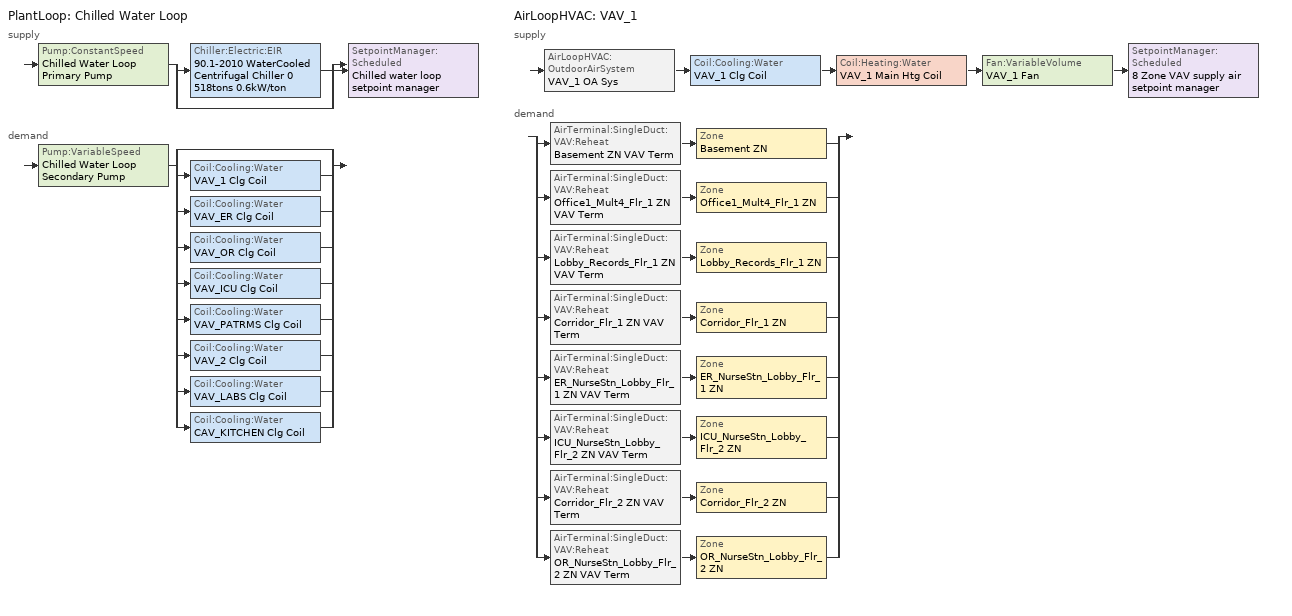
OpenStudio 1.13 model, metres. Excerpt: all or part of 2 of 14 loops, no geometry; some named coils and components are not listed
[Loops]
PlantLoop 'Chilled Water Loop'
 supply: Pump:ConstantSpeed 'Chilled Water Loop Primary Pump' > split
  | Chiller:Electric:EIR '90.1-2010 WaterCooled  Centrifugal Chiller 0 518tons 0.6kW/ton'
  | bypass
  join > SetpointManager:Scheduled 'Chilled water loop setpoint manager'
 demand: Pump:VariableSpeed 'Chilled Water Loop Secondary Pump' > split
  | bypass
  | Coil:Cooling:Water 'VAV_1 Clg Coil'
  | Coil:Cooling:Water 'VAV_ER Clg Coil'
  | Coil:Cooling:Water 'VAV_OR Clg Coil'
  | Coil:Cooling:Water 'VAV_ICU Clg Coil'
  | Coil:Cooling:Water 'VAV_PATRMS Clg Coil'
  | Coil:Cooling:Water 'VAV_2 Clg Coil'
  | Coil:Cooling:Water 'VAV_LABS Clg Coil'
  | Coil:Cooling:Water 'CAV_KITCHEN Clg Coil'
AirLoopHVAC 'VAV_1'
 supply: AirLoopHVAC:OutdoorAirSystem 'VAV_1 OA Sys' > Coil:Cooling:Water 'VAV_1 Clg Coil' > Coil:Heating:Water 'VAV_1 Main Htg Coil' > Fan:VariableVolume 'VAV_1 Fan' > SetpointManager:Scheduled '8 Zone VAV supply air setpoint manager'
 demand: split
  | AirTerminal:SingleDuct:VAV:Reheat 'Basement ZN VAV Term' > Zone 'Basement ZN'
  | AirTerminal:SingleDuct:VAV:Reheat 'Office1_Mult4_Flr_1 ZN VAV Term' > Zone 'Office1_Mult4_Flr_1 ZN'
  | AirTerminal:SingleDuct:VAV:Reheat 'Lobby_Records_Flr_1 ZN VAV Term' > Zone 'Lobby_Records_Flr_1 ZN'
  | AirTerminal:SingleDuct:VAV:Reheat 'Corridor_Flr_1 ZN VAV Term' > Zone 'Corridor_Flr_1 ZN'
  | AirTerminal:SingleDuct:VAV:Reheat 'ER_NurseStn_Lobby_Flr_1 ZN VAV Term' > Zone 'ER_NurseStn_Lobby_Flr_1 ZN'
  | AirTerminal:SingleDuct:VAV:Reheat 'ICU_NurseStn_Lobby_Flr_2 ZN VAV Term' > Zone 'ICU_NurseStn_Lobby_Flr_2 ZN'
  | AirTerminal:SingleDuct:VAV:Reheat 'Corridor_Flr_2 ZN VAV Term' > Zone 'Corridor_Flr_2 ZN'
  | AirTerminal:SingleDuct:VAV:Reheat 'OR_NurseStn_Lobby_Flr_2 ZN VAV Term' > Zone 'OR_NurseStn_Lobby_Flr_2 ZN'
[Sizing:Zone] Zone Cooling Design Supply Air Temperature Input Method=SupplyAirTemperature; Zone Cooling Design Supply Air Temperature {C}=12.8; Zone Cooling Design Supply Air Temperature Difference {deltaC}=11.11; Zone Heating Design Supply Air Temperature Input Method=SupplyAirTemperature; Zone Heating Design Supply Air Temperature {C}=40; Zone Heating Design Supply Air Temperature Difference {deltaC}=11.11; Zone Cooling Design Supply Air Humidity Ratio {kg-H2O/kg-air}=0.0085; Zone Heating Design Supply Air Humidity Ratio {kg-H2O/kg-air}=0.008; Cooling Design Air Flow Method=DesignDayWithLimit; Heating Design Air Flow Method=DesignDay; Account for Dedicated Outdoor Air System=No; Dedicated Outdoor Air System Control Strategy=NeutralSupplyAir; Dedicated Outdoor Air Low Setpoint Temperature for Design {C}=autosize; Dedicated Outdoor Air High Setpoint Temperature for Design {C}=autosize
Corridor_Flr_1 ZN; Office1_Mult4_Flr_1 ZN; Corridor_Flr_2 ZN; OR_NurseStn_Lobby_Flr_2 ZN; Basement ZN; ICU_NurseStn_Lobby_Flr_2 ZN; ER_NurseStn_Lobby_Flr_1 ZN; Lobby_Records_Flr_1 ZN
[Zone equipment]
Corridor_Flr_1 ZN: Corridor_Flr_1 ZN VAV Term
Office1_Mult4_Flr_1 ZN: Office1_Mult4_Flr_1 ZN VAV Term
Corridor_Flr_2 ZN: Corridor_Flr_2 ZN VAV Term
OR_NurseStn_Lobby_Flr_2 ZN: OR_NurseStn_Lobby_Flr_2 ZN VAV Term
Basement ZN: Basement ZN VAV Term
ICU_NurseStn_Lobby_Flr_2 ZN: ICU_NurseStn_Lobby_Flr_2 ZN VAV Term
ER_NurseStn_Lobby_Flr_1 ZN: ER_NurseStn_Lobby_Flr_1 ZN VAV Term
Lobby_Records_Flr_1 ZN: Lobby_Records_Flr_1 ZN VAV Term
[PlantLoop]
Chilled Water Loop: Maximum Loop Temperature {C}=98; Minimum Loop Temperature {C}=1; Plant Loop Volume {m3}=Autocalculate; Load Distribution Scheme=Optimal; Common Pipe Simulation=CommonPipe
[Sizing:Plant]
Chilled Water Loop: Loop Type=Cooling; Design Loop Exit Temperature {C}=6.66667; Loop Design Temperature Difference {deltaC}=5.61111; Sizing Option=NonCoincident; Zone Timesteps in Averaging Window=1; Coincident Sizing Factor Mode=None
[SetpointManager:Scheduled] Control Variable=Temperature
Name | Schedule
Chilled water loop setpoint manager | Chilled Water Loop Temp - 44F
8 Zone VAV supply air setpoint manager | Supply Air Temp - 55.04F
[Pump:VariableSpeed]
Chilled Water Loop Secondary Pump: Rated Pump Head {Pa}=134508; Motor Efficiency=0.93; Fraction of Motor Inefficiencies to Fluid Stream=0; Coefficient 1 of the Part Load Performance Curve=0; Coefficient 2 of the Part Load Performance Curve=0.0205; Coefficient 3 of the Part Load Performance Curve=0.4101; Coefficient 4 of the Part Load Performance Curve=0.5753; Pump Control Type=Intermittent
[Pump:ConstantSpeed]
Chilled Water Loop Primary Pump: Rated Flow Rate {m3/s}=autosize; Rated Pump Head {Pa}=44836; Rated Power Consumption {W}=autosize; Motor Efficiency=0.917; Fraction of Motor Inefficiencies to Fluid Stream=0; Pump Control Type=Intermittent
[AirLoopHVAC]
VAV_1: Availability Schedule=Hospital HVACOperationSchd; Availability Manager=Availability Manager Night Cycle 1; Design Supply Air Flow Rate {m3/s}=AutoSize
[Sizing:System]
VAV_1: Type of Load to Size On=Sensible; Design Outdoor Air Flow Rate {m3/s}=5.36285; Minimum System Air Flow Ratio=0.3; Preheat Design Temperature {C}=7; Preheat Design Humidity Ratio {kg-H2O/kg-Air}=0.008; Precool Design Temperature {C}=12.8; Precool Design Humidity Ratio {kg-H2O/kg-Air}=0.008; Central Cooling Design Supply Air Temperature {C}=12.8; Central Heating Design Supply Air Temperature {C}=12.8; Sizing Option=Coincident; 100% Outdoor Air in Cooling=No; 100% Outdoor Air in Heating=No; Central Cooling Design Supply Air Humidity Ratio {kg-H2O/kg-Air}=0.0085; Central Heating Design Supply Air Humidity Ratio {kg-H2O/kg-Air}=0.008; Cooling Design Air Flow Method=DesignDay; Cooling Design Air Flow Rate {m3/s}=0; Heating Design Air Flow Method=DesignDay; Heating Design Air Flow Rate {m3/s}=0; System Outdoor Air Method=ZoneSum; Zone Maximum Outdoor Air Fraction=1; Cooling Supply Air Flow Rate Per Floor Area {m3/s-m2}=0.00996765; Cooling Fraction of Autosized Cooling Supply Air Flow Rate=1; Cooling Supply Air Flow Rate Per Unit Cooling Capacity {m3/s-W}=3.94755e-05; Heating Supply Air Flow Rate Per Floor Area {m3/s-m2}=0.00996765; Heating Fraction of Autosized Heating Supply Air Flow Rate=1; Heating Fraction of Autosized Cooling Supply Air Flow Rate=1; Heating Supply Air Flow Rate Per Unit Heating Capacity {m3/s-W}=3.15882e-05; Cooling Design Capacity Method=CoolingDesignCapacity; Cooling Design Capacity {W}=autosize; Cooling Design Capacity Per Floor Area {W/m2}=234.7; Fraction of Autosized Cooling Design Capacity=1; Heating Design Capacity Method=HeatingDesignCapacity; Heating Design Capacity {W}=autosize; Heating Design Capacity Per Floor Area {W/m2}=157; Fraction of Autosized Heating Design Capacity=1; Central Cooling Capacity Control Method=OnOff
[Fan:VariableVolume]
VAV_1 Fan: Availability Schedule=Always On Discrete; Fan Efficiency=0.61165; Pressure Rise {Pa}=1389.92; Maximum Flow Rate {m3/s}=Autosize; Fan Power Minimum Flow Rate Input Method=Fraction; Fan Power Minimum Flow Fraction=0.2; Fan Power Minimum Air Flow Rate {m3/s}=0; Motor Efficiency=0.941; Motor In Airstream Fraction=1; Fan Power Coefficient 1=0.0013; Fan Power Coefficient 2=0.147; Fan Power Coefficient 3=0.9506; Fan Power Coefficient 4=-0.0998; Fan Power Coefficient 5=0
[Controller:WaterCoil] Action=Reverse; Minimum Actuated Flow {m3/s}=0
Name | Water Coil
VAV_1 Clg Coil Controller | VAV_1 Clg Coil
VAV_ER Clg Coil Controller | VAV_ER Clg Coil
VAV_OR Clg Coil Controller | VAV_OR Clg Coil
VAV_ICU Clg Coil Controller | VAV_ICU Clg Coil
VAV_PATRMS Clg Coil Controller | VAV_PATRMS Clg Coil
VAV_2 Clg Coil Controller | VAV_2 Clg Coil
VAV_LABS Clg Coil Controller | VAV_LABS Clg Coil
Controller Water Coil 55 | CAV_KITCHEN Clg Coil
[Coil:Cooling:Water] Availability Schedule=Always On Discrete; Heat Exchanger Configuration=CrossFlow
VAV_1 Clg Coil; VAV_ER Clg Coil; VAV_OR Clg Coil; VAV_ICU Clg Coil; VAV_PATRMS Clg Coil; VAV_2 Clg Coil; VAV_LABS Clg Coil; CAV_KITCHEN Clg Coil
[Controller:OutdoorAir]
VAV_1 OA Controller: Minimum Outdoor Air Flow Rate {m3/s}=Autosize; Maximum Outdoor Air Flow Rate {m3/s}=Autosize; Economizer Control Type=DifferentialEnthalpy; Economizer Control Action Type=ModulateFlow; Lockout Type=NoLockout; Minimum Limit Type=FixedMinimum; Minimum Outdoor Air Schedule=Hospital HVACOperationSchd; Controller Mechanical Ventilation=VAV_1 Vent Controller; High Humidity Control=No; Heat Recovery Bypass Control Type=BypassWhenOAFlowGreaterThanMinimum
[Controller:MechanicalVentilation]
VAV_1 Vent Controller: Availability Schedule=Always On Discrete; System Outdoor Air Method=VentilationRateProcedure
[AirLoopHVAC:OutdoorAirSystem]
VAV_1 OA Sys: Controller=VAV_1 OA Controller
[AvailabilityManager:NightCycle]
Availability Manager Night Cycle 1: Control Type=CycleOnAny; Thermostat Tolerance {deltaC}=1; Cycling Run Time {s}=3600
[AirTerminal:SingleDuct:VAV:Reheat] Availability Schedule=Always On Discrete; Maximum Air Flow Rate {m3/s}=AutoSize; Zone Minimum Air Flow Input Method=Constant; Fixed Minimum Air Flow Rate {m3/s}=0; Maximum Hot Water or Steam Flow Rate {m3/s}=AutoSize; Minimum Hot Water or Steam Flow Rate {m3/s}=0; Convergence Tolerance=0.001; Damper Heating Action=Reverse; Maximum Flow per Zone Floor Area During Reheat {m3/s-m2}=0; Maximum Flow Fraction During Reheat=0.5; Maximum Reheat Air Temperature {C}=40; Control For Outdoor Air=No
Name | Constant Minimum Air Flow Fraction | Reheat Coil
Basement ZN VAV Term | 0.665235 | Basement ZN Rht Coil
Office1_Mult4_Flr_1 ZN VAV Term | 0.2 | Office1_Mult4_Flr_1 ZN Rht Coil
Lobby_Records_Flr_1 ZN VAV Term | 0.299101 | Lobby_Records_Flr_1 ZN Rht Coil
Corridor_Flr_1 ZN VAV Term | 0.542038 | Corridor_Flr_1 ZN Rht Coil
ER_NurseStn_Lobby_Flr_1 ZN VAV Term | 0.229901 | ER_NurseStn_Lobby_Flr_1 ZN Rht Coil
ICU_NurseStn_Lobby_Flr_2 ZN VAV Term | 0.224043 | ICU_NurseStn_Lobby_Flr_2 ZN Rht Coil
Corridor_Flr_2 ZN VAV Term | 0.537667 | Corridor_Flr_2 ZN Rht Coil
OR_NurseStn_Lobby_Flr_2 ZN VAV Term | 0.275725 | OR_NurseStn_Lobby_Flr_2 ZN Rht Coil
[Schedule:Ruleset]
Name | Default Day Schedule | Summer Design Day Schedule | Winter Design Day Schedule
Chilled Water Loop Temp - 44F | Chilled Water Loop Temp - 44F Default
Hospital HVACOperationSchd | Hospital HVACOperationSchd Default | Hospital HVACOperationSchd Summer Design Day | Hospital HVACOperationSchd Winter Design Day
Supply Air Temp - 55.04F | Supply Air Temp - 55.04F Default
[Schedule:Day]
Chilled Water Loop Temp - 44F Default: 24, 0, 6.66667
Hospital HVACOperationSchd Default; Hospital HVACOperationSchd Winter Design Day; Hospital HVACOperationSchd Summer Design Day: 24, 0, 1
Supply Air Temp - 55.04F Default: 24, 0, 12.8
[Schedule:Constant]
Always On Discrete: Value=1
